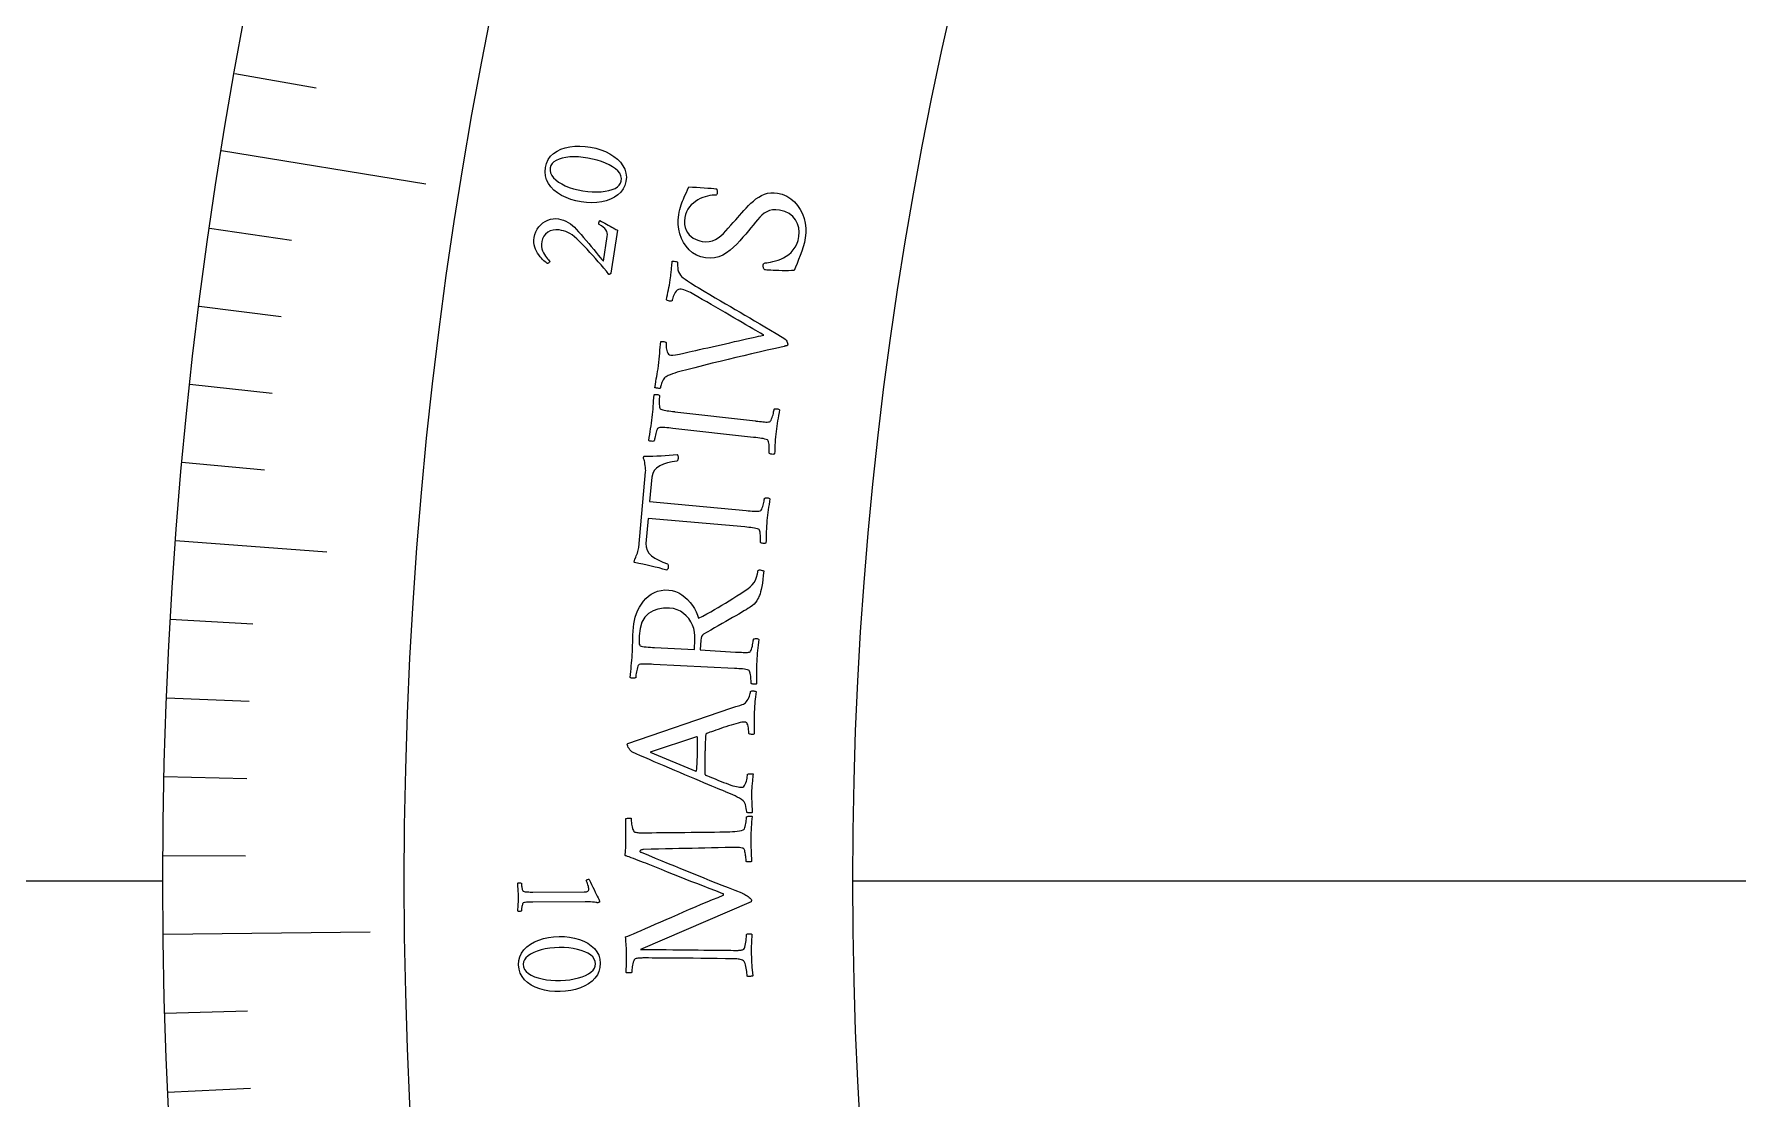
# Model space of a CAD drawing. Header units: millimetres. Extents: x -50 to 50, y -50 to 64.
# Drawn here: x -40.87 to -26.05, y -1.9 to 7.36 of the extents above; entities that cross this region are included whole.
import ezdxf

# ---------------------------------------------------------------- set-up
doc = ezdxf.new("R2010")
doc.units = ezdxf.units.MM
for name, color, linetype in [('ENGRAVE', 7, 'Continuous'), ('ENGRAVE_FINE', 8, 'Continuous'), ('TEXT', 5, 'Continuous')]:
    doc.layers.add(name, color=color, linetype=linetype)

msp = doc.modelspace()

# ---------------------------------------------------------------- linework, layer by layer
at = {"layer": 'ENGRAVE'}
for points in [[(-39.2394, 6.3509), (-37.4625, 6.0633)], [(-39.6397, 2.9597), (-38.3233, 2.8615)], [(-45.25, 0), (-39.75, 0)], [(-33.75, 0), (33.75, 0)], [(-39.7473, -0.4631), (-37.9474, -0.4421)]]:
    msp.add_lwpolyline(points, dxfattribs=at)
for radius in [49, 49, 47.6875, 45.25, 45.25, 43.325, 39.75, 39.75, 37.65, 33.75, 33.75]:
    msp.add_circle((0, 0), radius, dxfattribs=at)
at = {"layer": 'ENGRAVE_FINE'}
for points in [[(-39.1247, 7.0231), (-38.416, 6.8959)], [(-39.3426, 5.6764), (-38.63, 5.5735)], [(-39.4343, 4.9998), (-38.72, 4.9092)], [(-39.5144, 4.3214), (-38.7987, 4.2431)], [(-39.5829, 3.6413), (-38.8659, 3.5753)], [(-39.6847, 2.2769), (-38.9659, 2.2357)], [(-39.7181, 1.593), (-38.9986, 1.5642)], [(-39.7396, 0.9083), (-39.0198, 0.8918)], [(-39.7494, 0.2228), (-39.0294, 0.2188)], [(-39.7334, -1.1492), (-39.0137, -1.1284)], [(-39.7076, -1.8354), (-38.9884, -1.8021)]]:
    msp.add_lwpolyline(points, dxfattribs=at)
at = {"layer": 'TEXT'}
for points in [[(-36.4223, 6.2033), (-36.4129, 6.2402), (-36.398, 6.273), (-36.3777, 6.3017), (-36.3518, 6.3264), (-36.3216, 6.347), (-36.2879, 6.3636), (-36.2508, 6.3763), (-36.2103, 6.385), (-36.1675, 6.3898), (-36.1234, 6.3908), (-36.0781, 6.3881), (-36.0315, 6.3816), (-35.9855, 6.3717), (-35.942, 6.3586), (-35.901, 6.3424), (-35.8624, 6.323), (-35.8273, 6.3009), (-35.7967, 6.2764), (-35.7704, 6.2495), (-35.7486, 6.2202), (-35.7322, 6.1888), (-35.7224, 6.1557), (-35.7191, 6.1208), (-35.7222, 6.0841), (-35.7312, 6.0493), (-35.7458, 6.018), (-35.7661, 5.9903), (-35.7919, 5.966), (-35.8223, 5.9452), (-35.856, 5.9283), (-35.8931, 5.915), (-35.9335, 5.9055), (-35.9763, 5.8998), (-36.0204, 5.8979), (-36.0659, 5.8998), (-36.1126, 5.9056), (-36.1587, 5.915), (-36.2024, 5.9275), (-36.2436, 5.9433), (-36.2823, 5.9623), (-36.3176, 5.9842), (-36.3483, 6.0087), (-36.3746, 6.0358), (-36.3963, 6.0655), (-36.4125, 6.0974), (-36.4222, 6.131), (-36.4255, 6.1663), (-36.4223, 6.2033)], [(-36.3813, 6.2021), (-36.3824, 6.1794), (-36.3781, 6.1574), (-36.3683, 6.1361), (-36.353, 6.1156), (-36.3329, 6.0962), (-36.309, 6.078), (-36.2813, 6.0612), (-36.2496, 6.0457), (-36.2149, 6.0318), (-36.1778, 6.0199), (-36.1384, 6.0099), (-36.0967, 6.0018), (-36.0551, 5.996), (-36.0148, 5.9928), (-35.9759, 5.992), (-35.9384, 5.9938), (-35.9032, 5.9979), (-35.8712, 6.0042), (-35.8426, 6.0126), (-35.8172, 6.0232), (-35.7961, 6.0359), (-35.78, 6.0507), (-35.769, 6.0675), (-35.763, 6.0864), (-35.7618, 6.1102), (-35.7663, 6.1329), (-35.7765, 6.1544), (-35.7926, 6.1748), (-35.8135, 6.1939), (-35.8383, 6.2117), (-35.8671, 6.2281), (-35.8999, 6.2431), (-35.9356, 6.2566), (-35.9732, 6.2683), (-36.0126, 6.2783), (-36.0539, 6.2866), (-36.0959, 6.2928), (-36.136, 6.2964), (-36.1744, 6.2975), (-36.211, 6.2961), (-36.2451, 6.2922), (-36.2761, 6.286), (-36.3038, 6.2775), (-36.3284, 6.2666), (-36.3489, 6.2536), (-36.3646, 6.2385), (-36.3754, 6.2213), (-36.3813, 6.2021)], [(-35.2633, 5.7918), (-35.2588, 5.8171), (-35.2539, 5.84), (-35.2486, 5.8606), (-35.2429, 5.8788), (-35.2368, 5.8959), (-35.2301, 5.9131), (-35.2228, 5.9304), (-35.215, 5.9479), (-35.2065, 5.9664), (-35.1972, 5.9872), (-35.1871, 6.0101), (-35.1761, 6.0351), (-35.1433, 6.0345), (-35.1101, 6.0332), (-35.0764, 6.0313), (-35.0423, 6.0288), (-35.0102, 6.026), (-34.9824, 6.0235), (-34.959, 6.0211), (-34.94, 6.019), (-34.9361, 6.0182), (-34.9331, 6.0156), (-34.9309, 6.0112), (-34.9296, 6.005), (-34.9288, 5.9982), (-34.9285, 5.9922), (-34.9286, 5.9869), (-34.9292, 5.9823), (-34.9305, 5.9768), (-34.9326, 5.972), (-34.9355, 5.968), (-34.939, 5.9648), (-34.9551, 5.9649), (-34.9727, 5.9636), (-34.9919, 5.9608), (-35.0126, 5.9564), (-35.034, 5.9505), (-35.0553, 5.9429), (-35.0764, 5.9337), (-35.0973, 5.9227), (-35.1175, 5.9101), (-35.1364, 5.8956), (-35.154, 5.8794), (-35.1703, 5.8614), (-35.1845, 5.8416), (-35.1958, 5.8199), (-35.2044, 5.7963), (-35.2101, 5.7708), (-35.2137, 5.7382), (-35.213, 5.7087), (-35.2082, 5.6822), (-35.1992, 5.6587), (-35.187, 5.6381), (-35.1728, 5.62), (-35.1564, 5.6044), (-35.1379, 5.5913), (-35.1183, 5.5805), (-35.0986, 5.5719), (-35.0787, 5.5655), (-35.0587, 5.5612), (-35.0271, 5.5584), (-34.9975, 5.5604), (-34.97, 5.5672), (-34.9444, 5.5787), (-34.9204, 5.5938), (-34.8972, 5.6115), (-34.8748, 5.6316), (-34.8534, 5.6543), (-34.8322, 5.6782), (-34.8108, 5.7021), (-34.7892, 5.7261), (-34.7673, 5.7501), (-34.751, 5.7688), (-34.7339, 5.7883), (-34.716, 5.8088), (-34.6973, 5.8302), (-34.6778, 5.8517), (-34.6575, 5.8727), (-34.6364, 5.8931), (-34.6146, 5.9129), (-34.5918, 5.9312), (-34.5681, 5.9472), (-34.5434, 5.9608), (-34.5176, 5.9721), (-34.4909, 5.9803), (-34.4632, 5.9846), (-34.4346, 5.9851), (-34.4051, 5.9818), (-34.3627, 5.9713), (-34.324, 5.9551), (-34.2889, 5.9332), (-34.2575, 5.9057), (-34.2301, 5.874), (-34.2071, 5.8394), (-34.1883, 5.802), (-34.1738, 5.7618), (-34.164, 5.72), (-34.1589, 5.6778), (-34.1587, 5.6353), (-34.1634, 5.5924), (-34.1711, 5.5524), (-34.1809, 5.5135), (-34.1929, 5.4757), (-34.207, 5.4389), (-34.2216, 5.4035), (-34.235, 5.37), (-34.2473, 5.3383), (-34.2583, 5.3084), (-34.2838, 5.3074), (-34.31, 5.3068), (-34.337, 5.3067), (-34.3648, 5.307), (-34.3921, 5.3076), (-34.4177, 5.3083), (-34.4416, 5.3092), (-34.4637, 5.3103), (-34.4829, 5.3114), (-34.4981, 5.3124), (-34.5092, 5.3133), (-34.5162, 5.3141), (-34.5196, 5.3191), (-34.5226, 5.3243), (-34.5252, 5.3298), (-34.5275, 5.3356), (-34.5292, 5.3414), (-34.5302, 5.3473), (-34.5304, 5.3532), (-34.5298, 5.359), (-34.5278, 5.3657), (-34.5242, 5.3706), (-34.5189, 5.3737), (-34.5119, 5.3751), (-34.4986, 5.3763), (-34.4829, 5.3785), (-34.4648, 5.3817), (-34.4442, 5.3859), (-34.4222, 5.3916), (-34.3995, 5.399), (-34.3763, 5.4083), (-34.3524, 5.4193), (-34.3289, 5.4326), (-34.3069, 5.4484), (-34.2862, 5.4667), (-34.267, 5.4876), (-34.25, 5.5115), (-34.2362, 5.539), (-34.2255, 5.5701), (-34.218, 5.6048), (-34.2151, 5.6431), (-34.2191, 5.6799), (-34.2301, 5.7154), (-34.248, 5.7495), (-34.2727, 5.7798), (-34.3039, 5.8038), (-34.3417, 5.8214), (-34.386, 5.8327), (-34.4187, 5.8362), (-34.4483, 5.8353), (-34.4747, 5.8298), (-34.4981, 5.8199), (-34.5195, 5.8064), (-34.54, 5.7904), (-34.5596, 5.7718), (-34.5784, 5.7507), (-34.597, 5.7279), (-34.6161, 5.7042), (-34.6358, 5.6796), (-34.6561, 5.6541), (-34.68, 5.6259), (-34.705, 5.5972), (-34.7309, 5.5681), (-34.7579, 5.5386), (-34.7861, 5.5103), (-34.8159, 5.4849), (-34.8473, 5.4624), (-34.8801, 5.4428), (-34.9147, 5.4278), (-34.9512, 5.4188), (-34.9894, 5.4159), (-35.0295, 5.4192), (-35.0712, 5.4286), (-35.1091, 5.4435), (-35.1432, 5.4638), (-35.1737, 5.4895), (-35.2001, 5.5195), (-35.2223, 5.5524), (-35.2403, 5.5883), (-35.254, 5.6272), (-35.2632, 5.6678), (-35.2679, 5.7088), (-35.2679, 5.7501), (-35.2633, 5.7918)], [(-35.9488, 5.744), (-35.9359, 5.7362), (-35.9221, 5.7281), (-35.9074, 5.7197), (-35.8918, 5.711), (-35.8761, 5.7024), (-35.8609, 5.6941), (-35.8463, 5.6862), (-35.8323, 5.6788), (-35.8197, 5.6721), (-35.8094, 5.6666), (-35.8013, 5.6623), (-35.7954, 5.6593), (-35.8527, 5.2842), (-35.8542, 5.2827), (-35.8561, 5.2812), (-35.8584, 5.2796), (-35.861, 5.2781), (-35.8637, 5.2767), (-35.866, 5.2758), (-35.8681, 5.2754), (-35.87, 5.2754), (-35.8925, 5.3022), (-35.9156, 5.3293), (-35.9392, 5.3568), (-35.9633, 5.3848), (-35.9876, 5.4126), (-36.0118, 5.4399), (-36.0359, 5.4667), (-36.06, 5.4929), (-36.0836, 5.518), (-36.1063, 5.5415), (-36.1281, 5.5632), (-36.149, 5.5833), (-36.1704, 5.6022), (-36.1907, 5.618), (-36.21, 5.6305), (-36.2282, 5.6397), (-36.2461, 5.6468), (-36.2647, 5.6528), (-36.2839, 5.6576), (-36.3037, 5.6613), (-36.3308, 5.6633), (-36.3563, 5.6607), (-36.3803, 5.6534), (-36.4027, 5.6415), (-36.4221, 5.6257), (-36.4372, 5.6068), (-36.4478, 5.5849), (-36.4541, 5.5599), (-36.4562, 5.5384), (-36.4556, 5.5179), (-36.4525, 5.4986), (-36.4467, 5.4802), (-36.4394, 5.4632), (-36.4314, 5.4476), (-36.4227, 5.4336), (-36.4134, 5.421), (-36.4043, 5.4102), (-36.3963, 5.4012), (-36.3895, 5.3941), (-36.3839, 5.389), (-36.3848, 5.3856), (-36.3867, 5.3823), (-36.3895, 5.3791), (-36.3932, 5.376), (-36.3971, 5.3733), (-36.4003, 5.3714), (-36.4029, 5.3704), (-36.4049, 5.3702), (-36.4105, 5.3735), (-36.4175, 5.3785), (-36.4261, 5.3853), (-36.4362, 5.3939), (-36.4471, 5.404), (-36.4581, 5.4157), (-36.4691, 5.4289), (-36.4802, 5.4437), (-36.4907, 5.4597), (-36.5001, 5.4766), (-36.5083, 5.4944), (-36.5154, 5.5131), (-36.5207, 5.5327), (-36.5235, 5.553), (-36.5239, 5.574), (-36.5217, 5.5957), (-36.5161, 5.6214), (-36.5074, 5.6454), (-36.4955, 5.6677), (-36.4806, 5.6883), (-36.4633, 5.7067), (-36.4445, 5.7226), (-36.4241, 5.7358), (-36.4023, 5.7465), (-36.3795, 5.7543), (-36.3566, 5.7588), (-36.3335, 5.76), (-36.3102, 5.7579), (-36.2873, 5.7532), (-36.2654, 5.7465), (-36.2446, 5.7378), (-36.2247, 5.7271), (-36.2059, 5.7148), (-36.188, 5.701), (-36.171, 5.6857), (-36.155, 5.6691), (-36.1343, 5.6458), (-36.1129, 5.6214), (-36.0909, 5.5958), (-36.0683, 5.5691), (-36.0458, 5.5422), (-36.0239, 5.5161), (-36.0028, 5.4908), (-35.9824, 5.4663), (-35.9634, 5.4434), (-35.9463, 5.4229), (-35.9312, 5.4049), (-35.9181, 5.3894), (-35.8851, 5.6051), (-35.8839, 5.6207), (-35.8856, 5.6352), (-35.8901, 5.6487), (-35.8974, 5.6612), (-35.9075, 5.6731), (-35.9203, 5.6852), (-35.9359, 5.6973), (-35.9543, 5.7095), (-35.957, 5.7116), (-35.9587, 5.7145), (-35.9594, 5.7182), (-35.9591, 5.7228), (-35.9586, 5.7248), (-35.9578, 5.7272), (-35.9566, 5.7301), (-35.9551, 5.7336), (-35.9534, 5.7371), (-35.9518, 5.7399), (-35.9503, 5.7423), (-35.9488, 5.744)], [(-35.4399, 4.4827), (-35.4366, 4.51), (-35.4336, 4.5369), (-35.431, 4.5634), (-35.4288, 4.5895), (-35.4266, 4.6153), (-35.4244, 4.6408), (-35.4221, 4.6662), (-35.4197, 4.6913), (-35.4154, 4.6922), (-35.4095, 4.6923), (-35.4022, 4.6918), (-35.3933, 4.6904), (-35.3849, 4.6886), (-35.3787, 4.6865), (-35.3748, 4.6842), (-35.3732, 4.6816), (-35.3735, 4.677), (-35.3736, 4.6701), (-35.3735, 4.6609), (-35.3731, 4.6494), (-35.3722, 4.6368), (-35.3704, 4.6244), (-35.3678, 4.6122), (-35.3642, 4.6003), (-35.3592, 4.5897), (-35.3523, 4.5817), (-35.3434, 4.5763), (-35.3326, 4.5735), (-35.3154, 4.5733), (-35.2905, 4.5759), (-35.258, 4.5815), (-35.2178, 4.5899), (-35.1968, 4.5947), (-35.1727, 4.6003), (-35.1453, 4.6066), (-35.1148, 4.6137), (-35.0818, 4.6213), (-35.0472, 4.6292), (-35.0109, 4.6374), (-34.973, 4.6459), (-34.9343, 4.6546), (-34.8955, 4.6634), (-34.8567, 4.6722), (-34.8179, 4.6811), (-34.7799, 4.6899), (-34.7434, 4.6981), (-34.7085, 4.7059), (-34.6752, 4.7133), (-34.6441, 4.72), (-34.6159, 4.7261), (-34.5908, 4.7316), (-34.5686, 4.7363), (-34.5503, 4.7403), (-34.5367, 4.7432), (-34.5278, 4.7453), (-34.5236, 4.7464), (-34.529, 4.7498), (-34.5388, 4.7557), (-34.5531, 4.7642), (-34.5718, 4.7752), (-34.5942, 4.7882), (-34.6195, 4.8029), (-34.6476, 4.8192), (-34.6786, 4.837), (-34.7119, 4.8562), (-34.7469, 4.8764), (-34.7835, 4.8976), (-34.8218, 4.9198), (-34.8611, 4.9426), (-34.9006, 4.9656), (-34.9404, 4.9889), (-34.9806, 5.0123), (-35.0202, 5.0354), (-35.0587, 5.0579), (-35.096, 5.0797), (-35.132, 5.1009), (-35.1457, 5.1087), (-35.1598, 5.1162), (-35.1743, 5.1233), (-35.1894, 5.1301), (-35.2041, 5.1361), (-35.2178, 5.1408), (-35.2303, 5.1442), (-35.2418, 5.1464), (-35.2546, 5.1468), (-35.2661, 5.1441), (-35.2763, 5.1382), (-35.2854, 5.1292), (-35.2932, 5.1184), (-35.3001, 5.1069), (-35.306, 5.0949), (-35.311, 5.0823), (-35.3149, 5.0704), (-35.318, 5.0604), (-35.3201, 5.0523), (-35.3213, 5.0462), (-35.3244, 5.0436), (-35.3293, 5.0421), (-35.3362, 5.0418), (-35.3449, 5.0426), (-35.3537, 5.0443), (-35.3608, 5.0466), (-35.3662, 5.0496), (-35.3699, 5.0532), (-35.3657, 5.0759), (-35.3615, 5.0979), (-35.3573, 5.1193), (-35.3531, 5.14), (-35.349, 5.1607), (-35.345, 5.1821), (-35.3413, 5.2042), (-35.3378, 5.2269), (-35.3351, 5.2456), (-35.3327, 5.2623), (-35.3308, 5.2769), (-35.3293, 5.2896), (-35.3281, 5.3011), (-35.3269, 5.3126), (-35.3259, 5.324), (-35.325, 5.3353), (-35.3241, 5.3472), (-35.3229, 5.3604), (-35.3216, 5.3748), (-35.32, 5.3906), (-35.3156, 5.3913), (-35.3097, 5.3912), (-35.3021, 5.3901), (-35.293, 5.3882), (-35.2844, 5.3859), (-35.2783, 5.3838), (-35.2747, 5.3818), (-35.2737, 5.38), (-35.2742, 5.3731), (-35.2742, 5.3628), (-35.2736, 5.349), (-35.2725, 5.3317), (-35.2699, 5.3135), (-35.2649, 5.2967), (-35.2575, 5.2815), (-35.2478, 5.2678), (-35.2385, 5.2579), (-35.2251, 5.2463), (-35.2076, 5.2328), (-35.1859, 5.2176), (-35.1624, 5.2018), (-35.1393, 5.1869), (-35.1166, 5.1729), (-35.0943, 5.1597), (-35.0427, 5.1291), (-34.9931, 5.1), (-34.9457, 5.0721), (-34.9005, 5.0457), (-34.8567, 5.02), (-34.8137, 4.9948), (-34.7715, 4.9699), (-34.7301, 4.9455), (-34.6886, 4.921), (-34.6464, 4.8961), (-34.6034, 4.8708), (-34.5595, 4.8452), (-34.5141, 4.8185), (-34.4663, 4.7904), (-34.4161, 4.7607), (-34.3636, 4.7294), (-34.3498, 4.7206), (-34.3386, 4.7118), (-34.33, 4.703), (-34.3239, 4.6943), (-34.3199, 4.6857), (-34.3173, 4.6771), (-34.3162, 4.6687), (-34.3166, 4.6603), (-34.3176, 4.658), (-34.32, 4.6561), (-34.3236, 4.6546), (-34.3287, 4.6535), (-34.334, 4.6525), (-34.3385, 4.6514), (-34.3424, 4.6502), (-34.3455, 4.649), (-34.4209, 4.6316), (-34.4938, 4.6148), (-34.5642, 4.5985), (-34.632, 4.5827), (-34.6988, 4.5671), (-34.7662, 4.5512), (-34.8341, 4.5351), (-34.9026, 4.5187), (-34.9731, 4.5016), (-35.0472, 4.4833), (-35.1248, 4.4636), (-35.206, 4.4427), (-35.2309, 4.4364), (-35.2545, 4.43), (-35.2769, 4.4235), (-35.2979, 4.417), (-35.318, 4.4101), (-35.3373, 4.4025), (-35.3558, 4.3943), (-35.3735, 4.3855), (-35.3806, 4.3812), (-35.3872, 4.375), (-35.3934, 4.3671), (-35.3992, 4.3573), (-35.4045, 4.3467), (-35.4091, 4.3361), (-35.413, 4.3256), (-35.4163, 4.315), (-35.419, 4.3052), (-35.4211, 4.2967), (-35.4226, 4.2895), (-35.4235, 4.2837), (-35.4251, 4.2831), (-35.4294, 4.2831), (-35.4365, 4.2836), (-35.4464, 4.2847), (-35.4565, 4.286), (-35.4638, 4.2873), (-35.4686, 4.2884), (-35.4706, 4.2894), (-35.4663, 4.3173), (-35.4622, 4.3426), (-35.4583, 4.3655), (-35.4545, 4.386), (-35.4509, 4.4064), (-35.4472, 4.4293), (-35.4436, 4.4547), (-35.4399, 4.4827)], [(-35.4941, 4.0307), (-35.4915, 4.0555), (-35.4891, 4.08), (-35.4871, 4.1042), (-35.4855, 4.1281), (-35.4839, 4.1522), (-35.4821, 4.1768), (-35.4802, 4.2019), (-35.478, 4.2275), (-35.4737, 4.23), (-35.4682, 4.2313), (-35.4616, 4.2316), (-35.4538, 4.2307), (-35.4461, 4.2291), (-35.4397, 4.2271), (-35.4347, 4.2247), (-35.431, 4.2219), (-35.4315, 4.2156), (-35.4321, 4.2072), (-35.4325, 4.1966), (-35.4329, 4.1838), (-35.4331, 4.1701), (-35.4329, 4.1568), (-35.4323, 4.1439), (-35.4314, 4.1314), (-35.4298, 4.1204), (-35.4273, 4.1118), (-35.4238, 4.1057), (-35.4194, 4.1022), (-35.4107, 4.0988), (-35.4006, 4.0959), (-35.3891, 4.0933), (-35.3764, 4.0911), (-35.3627, 4.0892), (-35.3483, 4.0872), (-35.3333, 4.0853), (-35.3176, 4.0835), (-35.3151, 4.0832), (-35.3126, 4.0829), (-35.31, 4.0826), (-35.3075, 4.0823), (-35.305, 4.082), (-35.3025, 4.0817), (-35.3, 4.0814), (-35.2974, 4.0811), (-34.5959, 4), (-34.5934, 3.9997), (-34.5908, 3.9994), (-34.5883, 3.9991), (-34.5858, 3.9989), (-34.5833, 3.9986), (-34.5808, 3.9983), (-34.5782, 3.998), (-34.5757, 3.9977), (-34.5601, 3.9959), (-34.5452, 3.9944), (-34.531, 3.993), (-34.5176, 3.9918), (-34.505, 3.9911), (-34.4936, 3.9909), (-34.4832, 3.9915), (-34.474, 3.9927), (-34.4696, 3.9951), (-34.465, 4.0001), (-34.4604, 4.0076), (-34.4557, 4.0177), (-34.4513, 4.0292), (-34.4472, 4.0412), (-34.4437, 4.0537), (-34.4406, 4.0666), (-34.4381, 4.0788), (-34.4361, 4.089), (-34.4346, 4.097), (-34.4337, 4.1031), (-34.4295, 4.1048), (-34.424, 4.1059), (-34.4174, 4.1063), (-34.4095, 4.1061), (-34.4017, 4.1051), (-34.3953, 4.1033), (-34.3903, 4.1008), (-34.3867, 4.0975), (-34.3912, 4.0729), (-34.3956, 4.0489), (-34.3998, 4.0253), (-34.4038, 4.0023), (-34.4076, 3.9794), (-34.4111, 3.9561), (-34.4143, 3.9324), (-34.4172, 3.9084), (-34.4197, 3.8849), (-34.4219, 3.8612), (-34.4237, 3.8372), (-34.4253, 3.813), (-34.4267, 3.7886), (-34.428, 3.7639), (-34.4291, 3.7391), (-34.4302, 3.714), (-34.4345, 3.7115), (-34.44, 3.7102), (-34.4466, 3.7099), (-34.4544, 3.7107), (-34.4621, 3.7122), (-34.4685, 3.7141), (-34.4736, 3.7164), (-34.4773, 3.7191), (-34.4768, 3.7251), (-34.4764, 3.7333), (-34.4761, 3.7436), (-34.4759, 3.7561), (-34.476, 3.7695), (-34.4766, 3.7826), (-34.4778, 3.7954), (-34.4795, 3.8081), (-34.4818, 3.8191), (-34.4846, 3.8274), (-34.488, 3.8329), (-34.4918, 3.8356), (-34.5023, 3.8398), (-34.5144, 3.8434), (-34.528, 3.8465), (-34.5432, 3.849), (-34.5594, 3.8511), (-34.5763, 3.8533), (-34.5939, 3.8554), (-34.6121, 3.8575), (-35.3139, 3.9357), (-35.3322, 3.9377), (-35.3499, 3.9395), (-35.3672, 3.9412), (-35.3839, 3.9426), (-35.3996, 3.9436), (-35.4138, 3.9436), (-35.4265, 3.9427), (-35.4378, 3.9408), (-35.4428, 3.939), (-35.4474, 3.9343), (-35.4518, 3.9266), (-35.4559, 3.9159), (-35.4596, 3.9035), (-35.4631, 3.8908), (-35.4663, 3.8777), (-35.4692, 3.8643), (-35.4717, 3.8517), (-35.4736, 3.8413), (-35.475, 3.833), (-35.4758, 3.8268), (-35.4801, 3.8249), (-35.4855, 3.8237), (-35.4922, 3.8231), (-35.5, 3.8233), (-35.5078, 3.8242), (-35.5142, 3.8259), (-35.5193, 3.8285), (-35.523, 3.8318), (-35.5193, 3.8575), (-35.5155, 3.8828), (-35.5116, 3.908), (-35.5077, 3.9329), (-35.5038, 3.9576), (-35.5002, 3.9822), (-35.497, 4.0065), (-35.4941, 4.0307)], [(-35.5514, 3.558), (-35.5508, 3.5692), (-35.5512, 3.5819), (-35.5524, 3.5963), (-35.5545, 3.6123), (-35.557, 3.628), (-35.5596, 3.6415), (-35.5621, 3.6529), (-35.5647, 3.6621), (-35.567, 3.6688), (-35.5686, 3.6743), (-35.5694, 3.6786), (-35.5695, 3.6818), (-35.569, 3.6844), (-35.5681, 3.6873), (-35.5667, 3.6903), (-35.5649, 3.6935), (-35.5268, 3.694), (-35.4894, 3.695), (-35.4525, 3.6963), (-35.4163, 3.698), (-35.3806, 3.7001), (-35.3455, 3.7025), (-35.3111, 3.7053), (-35.2772, 3.7085), (-35.2756, 3.7063), (-35.2739, 3.7034), (-35.2721, 3.6999), (-35.2701, 3.6957), (-35.2684, 3.691), (-35.2677, 3.6859), (-35.2678, 3.6805), (-35.2688, 3.6748), (-35.2702, 3.6663), (-35.2725, 3.6597), (-35.2757, 3.6548), (-35.2797, 3.6518), (-35.3219, 3.6461), (-35.3608, 3.6372), (-35.3964, 3.6252), (-35.4287, 3.6099), (-35.456, 3.5912), (-35.4763, 3.5688), (-35.4898, 3.5425), (-35.4964, 3.5126), (-35.5169, 3.2992), (-34.6771, 3.2212), (-34.6588, 3.2196), (-34.6412, 3.2181), (-34.6242, 3.2168), (-34.6079, 3.2156), (-34.5925, 3.215), (-34.5786, 3.2152), (-34.566, 3.2164), (-34.5549, 3.2183), (-34.5505, 3.2209), (-34.5461, 3.2259), (-34.5417, 3.2336), (-34.5372, 3.2437), (-34.533, 3.2553), (-34.5292, 3.2672), (-34.526, 3.2795), (-34.5233, 3.2922), (-34.521, 3.304), (-34.5193, 3.3139), (-34.518, 3.3219), (-34.5173, 3.3279), (-34.5131, 3.3298), (-34.5076, 3.331), (-34.501, 3.3315), (-34.4931, 3.3315), (-34.4853, 3.3307), (-34.4789, 3.329), (-34.4738, 3.3266), (-34.4701, 3.3233), (-34.4741, 3.2987), (-34.4779, 3.2746), (-34.4816, 3.251), (-34.4851, 3.2278), (-34.4884, 3.2048), (-34.4913, 3.1814), (-34.494, 3.1577), (-34.4963, 3.1336), (-34.4983, 3.1101), (-34.5, 3.0864), (-34.5013, 3.0624), (-34.5023, 3.0381), (-34.5032, 3.0137), (-34.5039, 2.989), (-34.5045, 2.9641), (-34.505, 2.939), (-34.5092, 2.9364), (-34.5147, 2.935), (-34.5213, 2.9345), (-34.5291, 2.9351), (-34.5369, 2.9365), (-34.5433, 2.9382), (-34.5484, 2.9404), (-34.5522, 2.943), (-34.5519, 2.9491), (-34.5516, 2.9573), (-34.5516, 2.9676), (-34.5516, 2.98), (-34.552, 2.9934), (-34.5529, 3.0065), (-34.5544, 3.0194), (-34.5564, 3.0319), (-34.559, 3.043), (-34.562, 3.0512), (-34.5654, 3.0566), (-34.5693, 3.0592), (-34.5799, 3.0632), (-34.5921, 3.0665), (-34.6057, 3.0693), (-34.621, 3.0714), (-34.6373, 3.0732), (-34.6542, 3.075), (-34.6718, 3.0767), (-34.6901, 3.0784), (-35.5301, 3.1529), (-35.5487, 2.9359), (-35.5476, 2.9053), (-35.5391, 2.8771), (-35.5231, 2.8513), (-35.4997, 2.828), (-35.4707, 2.8071), (-35.4379, 2.7885), (-35.4012, 2.7723), (-35.3608, 2.7583), (-35.3574, 2.7546), (-35.3551, 2.7493), (-35.3541, 2.7423), (-35.3542, 2.7337), (-35.3542, 2.7279), (-35.3551, 2.7228), (-35.3567, 2.7182), (-35.3591, 2.7142), (-35.3618, 2.7108), (-35.3643, 2.7079), (-35.3665, 2.7056), (-35.3684, 2.7037), (-35.4012, 2.7129), (-35.4346, 2.7217), (-35.4686, 2.7302), (-35.5033, 2.7383), (-35.5387, 2.7461), (-35.5748, 2.7538), (-35.6114, 2.7613), (-35.6488, 2.7686), (-35.6497, 2.7732), (-35.6499, 2.7783), (-35.6494, 2.7836), (-35.648, 2.7894), (-35.6462, 2.795), (-35.6444, 2.8), (-35.6425, 2.8043), (-35.6406, 2.8079), (-35.6365, 2.8163), (-35.6322, 2.8262), (-35.6276, 2.8377), (-35.6228, 2.8508), (-35.6183, 2.8643), (-35.6149, 2.8769), (-35.6126, 2.8886), (-35.6112, 2.8994)], [(-35.6573, 2.2085), (-35.6544, 2.2371), (-35.649, 2.266), (-35.6413, 2.2952), (-35.6313, 2.3247), (-35.619, 2.3537), (-35.6046, 2.3813), (-35.5882, 2.4075), (-35.5698, 2.4324), (-35.5492, 2.4553), (-35.5267, 2.4755), (-35.502, 2.4931), (-35.4754, 2.508), (-35.4467, 2.5195), (-35.4161, 2.5271), (-35.3835, 2.5306), (-35.349, 2.53), (-35.3198, 2.5258), (-35.2913, 2.5175), (-35.2636, 2.5051), (-35.2365, 2.4885), (-35.2107, 2.4688), (-35.1868, 2.4469), (-35.1647, 2.4228), (-35.1444, 2.3965), (-35.1266, 2.3689), (-35.1117, 2.341), (-35.0998, 2.3128), (-35.0908, 2.2843), (-35.0538, 2.3039), (-35.0183, 2.3231), (-34.9842, 2.3419), (-34.9517, 2.3603), (-34.9199, 2.3788), (-34.8882, 2.3977), (-34.8566, 2.4169), (-34.8251, 2.4366), (-34.7927, 2.457), (-34.7587, 2.4785), (-34.7229, 2.5011), (-34.6855, 2.5248), (-34.662, 2.5412), (-34.6414, 2.5585), (-34.6237, 2.5767), (-34.6089, 2.5959), (-34.5966, 2.6173), (-34.5863, 2.6421), (-34.5781, 2.6702), (-34.5719, 2.7018), (-34.5676, 2.7042), (-34.5619, 2.7053), (-34.5548, 2.7049), (-34.5463, 2.7032), (-34.5381, 2.701), (-34.5318, 2.6991), (-34.5273, 2.6976), (-34.5248, 2.6965), (-34.5282, 2.6572), (-34.532, 2.6215), (-34.5363, 2.5893), (-34.5411, 2.5605), (-34.5461, 2.5354), (-34.5511, 2.5139), (-34.5561, 2.4962), (-34.5612, 2.4821), (-34.5657, 2.4731), (-34.5713, 2.4626), (-34.578, 2.4504), (-34.5857, 2.4367), (-34.5953, 2.4223), (-34.6078, 2.4083), (-34.6231, 2.3947), (-34.6413, 2.3815), (-34.6501, 2.376), (-34.6621, 2.3686), (-34.6775, 2.3593), (-34.6962, 2.3482), (-34.7176, 2.3354), (-34.7413, 2.3216), (-34.7671, 2.3066), (-34.7951, 2.2905), (-34.8247, 2.2735), (-34.8553, 2.2559), (-34.8868, 2.2376), (-34.9194, 2.2188), (-34.9522, 2.1999), (-34.9847, 2.1813), (-35.0169, 2.163), (-35.0487, 2.1452), (-35.0581, 2.1375), (-35.0651, 2.1266), (-35.0698, 2.1126), (-35.0721, 2.0955), (-35.0771, 2.0088), (-34.7694, 1.9911), (-34.7669, 1.991), (-34.7643, 1.9909), (-34.7618, 1.9907), (-34.7593, 1.9906), (-34.7567, 1.9904), (-34.7542, 1.9903), (-34.7517, 1.9901), (-34.7491, 1.99), (-34.7334, 1.9891), (-34.7185, 1.9884), (-34.7042, 1.9879), (-34.6907, 1.9875), (-34.6782, 1.9875), (-34.6667, 1.988), (-34.6564, 1.9892), (-34.6473, 1.9909), (-34.643, 1.9936), (-34.6388, 1.9988), (-34.6346, 2.0066), (-34.6305, 2.0169), (-34.6267, 2.0286), (-34.6234, 2.0409), (-34.6206, 2.0535), (-34.6182, 2.0667), (-34.6164, 2.079), (-34.615, 2.0892), (-34.614, 2.0973), (-34.6135, 2.1034), (-34.6093, 2.1054), (-34.6039, 2.1068), (-34.5973, 2.1076), (-34.5895, 2.1078), (-34.5816, 2.1073), (-34.5752, 2.1059), (-34.57, 2.1036), (-34.5662, 2.1005), (-34.5693, 2.0758), (-34.5723, 2.0515), (-34.5751, 2.0278), (-34.5778, 2.0046), (-34.5802, 1.9814), (-34.5824, 1.958), (-34.5842, 1.9342), (-34.5857, 1.91), (-34.5868, 1.8864), (-34.5876, 1.8626), (-34.5881, 1.8386), (-34.5883, 1.8144), (-34.5882, 1.7899), (-34.5881, 1.7652), (-34.5878, 1.7403), (-34.5874, 1.7152), (-34.5916, 1.7125), (-34.597, 1.7108), (-34.6036, 1.7101), (-34.6114, 1.7105), (-34.6192, 1.7115), (-34.6257, 1.7131), (-34.6309, 1.7151), (-34.6348, 1.7175), (-34.6346, 1.7236), (-34.6347, 1.7318), (-34.635, 1.7421), (-34.6355, 1.7546), (-34.6363, 1.7679), (-34.6377, 1.781), (-34.6397, 1.7937), (-34.6421, 1.8062), (-34.6451, 1.8172), (-34.6483, 1.8253), (-34.652, 1.8306), (-34.656, 1.8331), (-34.6667, 1.8366), (-34.679, 1.8395), (-34.6927, 1.8418), (-34.708, 1.8434), (-34.7244, 1.8446), (-34.7414, 1.8458), (-34.759, 1.8469), (-34.7773, 1.8479), (-35.4826, 1.8837), (-35.501, 1.8846), (-35.5188, 1.8854), (-35.5361, 1.886), (-35.5528, 1.8865), (-35.5686, 1.8866), (-35.5828, 1.8858), (-35.5954, 1.8841), (-35.6065, 1.8816), (-35.6114, 1.8795), (-35.6158, 1.8745), (-35.6197, 1.8666), (-35.6232, 1.8557), (-35.6262, 1.8432), (-35.6289, 1.8304), (-35.6313, 1.8175), (-35.6334, 1.8043), (-35.6352, 1.792), (-35.6365, 1.7817), (-35.6374, 1.7735), (-35.6378, 1.7673), (-35.642, 1.7651), (-35.6473, 1.7636), (-35.6539, 1.7627), (-35.6618, 1.7624), (-35.6696, 1.7628), (-35.6761, 1.7642), (-35.6813, 1.7664), (-35.6852, 1.7696), (-35.683, 1.7953), (-35.6807, 1.8207), (-35.6783, 1.8458), (-35.6758, 1.8705), (-35.6734, 1.8951), (-35.6713, 1.9195), (-35.6695, 1.9438), (-35.668, 1.9681), (-35.6667, 1.9936), (-35.6655, 2.0201), (-35.6645, 2.0477), (-35.6636, 2.0762), (-35.6626, 2.1062), (-35.6612, 2.1382), (-35.6594, 2.1723), (-35.6573, 2.2085)], [(-35.3446, 2.3731), (-35.3965, 2.3729), (-35.444, 2.3649), (-35.4872, 2.3492), (-35.526, 2.3256), (-35.5585, 2.2929), (-35.5831, 2.2495), (-35.5995, 2.1955), (-35.6077, 2.1309), (-35.6082, 2.1221), (-35.6085, 2.1113), (-35.6087, 2.0983), (-35.6089, 2.0834), (-35.6082, 2.069), (-35.6061, 2.0579), (-35.6025, 2.0501), (-35.5975, 2.0455), (-35.5887, 2.0419), (-35.5773, 2.0389), (-35.5632, 2.0366), (-35.5464, 2.0348), (-35.5282, 2.0334), (-35.5098, 2.032), (-35.4914, 2.0308), (-35.4729, 2.0297), (-35.1278, 2.0117), (-35.1227, 2.1002), (-35.1226, 2.1323), (-35.1262, 2.1638), (-35.1336, 2.1949), (-35.1447, 2.2254), (-35.1591, 2.2545), (-35.1767, 2.2812), (-35.1974, 2.3054), (-35.2212, 2.3271), (-35.248, 2.3454), (-35.2774, 2.3592), (-35.3097, 2.3684), (-35.3446, 2.3731)], [(-34.8567, 0.7763), (-34.8592, 0.7774), (-34.867, 0.7806), (-34.8798, 0.7859), (-34.8978, 0.7933), (-34.9202, 0.8025), (-34.9463, 0.8132), (-34.976, 0.8254), (-35.0094, 0.8391), (-35.0456, 0.8541), (-35.0838, 0.87), (-35.124, 0.887), (-35.1661, 0.9051), (-35.2096, 0.9238), (-35.2537, 0.9426), (-35.2984, 0.9616), (-35.3437, 0.9808), (-35.3888, 0.9999), (-35.4331, 1.0187), (-35.4763, 1.0372), (-35.5186, 1.0554), (-35.5592, 1.073), (-35.5972, 1.0895), (-35.6327, 1.105), (-35.6657, 1.1195), (-35.6726, 1.1242), (-35.6798, 1.1309), (-35.6873, 1.1398), (-35.6952, 1.1507), (-35.7023, 1.1619), (-35.7073, 1.1717), (-35.7102, 1.1799), (-35.711, 1.1867), (-35.7109, 1.1883), (-35.7107, 1.1895), (-35.7104, 1.1904), (-35.71, 1.191), (-35.7095, 1.1916), (-35.7089, 1.1925), (-35.7082, 1.1937), (-35.7073, 1.1953), (-34.8109, 1.5014), (-34.7667, 1.5161), (-34.7335, 1.5272), (-34.7116, 1.5347), (-34.7008, 1.5388), (-34.6916, 1.5436), (-34.6829, 1.5504), (-34.6748, 1.5593), (-34.6672, 1.5701), (-34.6604, 1.582), (-34.6545, 1.5939), (-34.6495, 1.6059), (-34.6455, 1.6179), (-34.6424, 1.6289), (-34.6401, 1.6377), (-34.6387, 1.6443), (-34.6381, 1.6487), (-34.6332, 1.6513), (-34.6271, 1.6528), (-34.6199, 1.6532), (-34.6117, 1.6525), (-34.6037, 1.6513), (-34.5976, 1.6501), (-34.5932, 1.6491), (-34.5907, 1.6481), (-34.5934, 1.6245), (-34.596, 1.6022), (-34.5984, 1.5811), (-34.6006, 1.5612), (-34.6027, 1.5411), (-34.6044, 1.519), (-34.606, 1.495), (-34.6072, 1.4691), (-34.6082, 1.4418), (-34.6088, 1.4169), (-34.6089, 1.3944), (-34.6086, 1.3743), (-34.608, 1.3541), (-34.6075, 1.3316), (-34.6069, 1.3067), (-34.6063, 1.2793), (-34.6104, 1.2766), (-34.6158, 1.2748), (-34.6224, 1.2741), (-34.6302, 1.2743), (-34.638, 1.2754), (-34.6445, 1.2771), (-34.6497, 1.2796), (-34.6536, 1.2827), (-34.6537, 1.2913), (-34.6544, 1.3021), (-34.6557, 1.315), (-34.6578, 1.33), (-34.6604, 1.3448), (-34.6637, 1.3571), (-34.6676, 1.3669), (-34.6721, 1.3743), (-34.676, 1.3774), (-34.6812, 1.3797), (-34.6877, 1.3812), (-34.6956, 1.3819), (-34.7045, 1.3816), (-34.7162, 1.38), (-34.7305, 1.3772), (-34.7476, 1.373), (-34.7666, 1.3679), (-34.7868, 1.3621), (-34.8082, 1.3556), (-34.8308, 1.3484), (-34.8538, 1.3409), (-34.8765, 1.3333), (-34.8988, 1.3257), (-34.9209, 1.318), (-34.9418, 1.3107), (-34.9608, 1.3041), (-34.9779, 1.2981), (-34.993, 1.2927), (-35.0054, 1.2884), (-35.0143, 1.2852), (-35.0196, 1.2834), (-35.0214, 1.2827), (-35.0216, 1.2825), (-35.0222, 1.2819), (-35.0233, 1.2809), (-35.0249, 1.2795), (-35.0264, 1.2778), (-35.0275, 1.2762), (-35.0282, 1.2745), (-35.0285, 1.2728), (-35.0297, 1.2594), (-35.0308, 1.2444), (-35.0317, 1.228), (-35.0324, 1.2101), (-35.033, 1.1917), (-35.0336, 1.174), (-35.0342, 1.1569), (-35.0347, 1.1405), (-35.0349, 1.1362), (-35.035, 1.132), (-35.0352, 1.1277), (-35.0353, 1.1235), (-35.0354, 1.1193), (-35.0356, 1.1154), (-35.0357, 1.1117), (-35.0358, 1.1082), (-35.0365, 1.0837), (-35.037, 1.0611), (-35.0374, 1.0404), (-35.0376, 1.0216), (-35.0375, 1.0025), (-35.0373, 0.9808), (-35.0367, 0.9566), (-35.0359, 0.9298), (-35.0358, 0.9288), (-35.0353, 0.9277), (-35.0346, 0.9262), (-35.0335, 0.9246), (-35.0324, 0.9231), (-35.0316, 0.922), (-35.0312, 0.9214), (-35.031, 0.9212), (-35.0289, 0.9203), (-35.0227, 0.9178), (-35.0122, 0.9135), (-34.9975, 0.9076), (-34.98, 0.9004), (-34.9608, 0.8926), (-34.9401, 0.8842), (-34.9179, 0.875), (-34.8952, 0.8658), (-34.8732, 0.8572), (-34.852, 0.8491), (-34.8314, 0.8416), (-34.8113, 0.8342), (-34.7928, 0.8282), (-34.776, 0.8237), (-34.7608, 0.8205), (-34.7472, 0.8184), (-34.7351, 0.8168), (-34.7244, 0.8157), (-34.7152, 0.8152), (-34.7063, 0.8167), (-34.6983, 0.8214), (-34.6912, 0.8293), (-34.6849, 0.8406), (-34.6796, 0.8536), (-34.6752, 0.8668), (-34.6717, 0.8803), (-34.6692, 0.894), (-34.6674, 0.9065), (-34.6661, 0.9164), (-34.6652, 0.9237), (-34.6649, 0.9283), (-34.6623, 0.9299), (-34.6578, 0.9311), (-34.6516, 0.9321), (-34.6436, 0.9328), (-34.6353, 0.9331), (-34.6282, 0.9328), (-34.6222, 0.9319), (-34.6174, 0.9304), (-34.6187, 0.9151), (-34.6199, 0.9009), (-34.6211, 0.8879), (-34.6222, 0.876), (-34.6234, 0.8647), (-34.6245, 0.8534), (-34.6256, 0.8421), (-34.6267, 0.8308), (-34.6278, 0.8186), (-34.6286, 0.8046), (-34.6293, 0.7888), (-34.6298, 0.7713), (-34.6301, 0.7535), (-34.6301, 0.7373), (-34.6299, 0.7225), (-34.6294, 0.7091), (-34.6288, 0.6965), (-34.6282, 0.6839), (-34.6276, 0.6713), (-34.627, 0.6587), (-34.6264, 0.6453), (-34.6259, 0.6302), (-34.6253, 0.6134), (-34.6248, 0.5949), (-34.6274, 0.5935), (-34.6318, 0.5925), (-34.638, 0.592), (-34.646, 0.5919), (-34.6543, 0.5923), (-34.6615, 0.593), (-34.6674, 0.5942), (-34.6722, 0.5957), (-34.6725, 0.6046), (-34.6738, 0.6161), (-34.6759, 0.6303), (-34.6789, 0.6471), (-34.683, 0.6637), (-34.6883, 0.6773), (-34.6948, 0.6879), (-34.7025, 0.6955), (-34.7189, 0.708), (-34.7361, 0.7195), (-34.7544, 0.7302), (-34.7736, 0.7399), (-34.7936, 0.7491), (-34.8141, 0.7583), (-34.8351, 0.7673), (-34.8567, 0.7763)], [(-35.5132, 1.1199), (-35.1148, 0.9557), (-35.1146, 0.9558), (-35.114, 0.9559), (-35.1129, 0.9561), (-35.1114, 0.9565), (-35.1099, 0.9569), (-35.1088, 0.9575), (-35.1082, 0.9581), (-35.108, 0.9589), (-35.1067, 0.9759), (-35.1055, 0.9944), (-35.1043, 1.0145), (-35.1032, 1.0363), (-35.1022, 1.0577), (-35.1014, 1.0769), (-35.1007, 1.0938), (-35.1002, 1.1085), (-35.0997, 1.1276), (-35.0994, 1.1457), (-35.0994, 1.1629), (-35.0996, 1.1792), (-35.0999, 1.1953), (-35.1001, 1.2122), (-35.1004, 1.2298), (-35.1006, 1.2482), (-35.1008, 1.2497), (-35.1015, 1.251), (-35.1028, 1.2519), (-35.1046, 1.2526), (-35.1065, 1.253), (-35.1078, 1.2533), (-35.1086, 1.2535), (-35.1088, 1.2536)], [(-35.7168, -0.6222), (-35.7174, -0.6012), (-35.7182, -0.5815), (-35.7192, -0.5631), (-35.7206, -0.5461), (-35.7221, -0.53), (-35.7234, -0.5145), (-35.7246, -0.4997), (-35.7257, -0.4855), (-35.7075, -0.479), (-35.6849, -0.4701), (-35.6578, -0.4589), (-35.6263, -0.4453), (-35.5911, -0.43), (-35.5528, -0.4134), (-35.5115, -0.3955), (-35.4671, -0.3763), (-35.4204, -0.3561), (-35.3724, -0.3352), (-35.323, -0.3136), (-35.2723, -0.2913), (-35.2208, -0.2688), (-35.1695, -0.2466), (-35.1183, -0.2247), (-35.0671, -0.203), (-35.0169, -0.1819), (-34.9685, -0.1617), (-34.9218, -0.1425), (-34.877, -0.1241), (-34.8755, -0.1231), (-34.8744, -0.1216), (-34.8738, -0.1197), (-34.8736, -0.1174), (-34.874, -0.115), (-34.8753, -0.1132), (-34.8774, -0.1117), (-34.8804, -0.1106), (-34.9416, -0.0869), (-34.9997, -0.0644), (-35.0547, -0.043), (-35.1066, -0.0229), (-35.157, -0.0033), (-35.2074, 0.0165), (-35.2578, 0.0364), (-35.3081, 0.0565), (-35.3598, 0.0772), (-35.4141, 0.099), (-35.471, 0.1217), (-35.5306, 0.1456), (-35.5505, 0.1535), (-35.5712, 0.1617), (-35.5927, 0.1701), (-35.6151, 0.1787), (-35.6372, 0.1871), (-35.6578, 0.1949), (-35.6769, 0.202), (-35.6946, 0.2085), (-35.7093, 0.2139), (-35.7199, 0.2177), (-35.7262, 0.22), (-35.7283, 0.2208), (-35.7259, 0.2596), (-35.724, 0.2948), (-35.7228, 0.3263), (-35.7222, 0.3541), (-35.7221, 0.3773), (-35.7221, 0.4019), (-35.7223, 0.4279), (-35.7227, 0.4554), (-35.7232, 0.4819), (-35.7238, 0.5054), (-35.7243, 0.5257), (-35.7249, 0.5428), (-35.722, 0.5436), (-35.7168, 0.5444), (-35.7093, 0.5452), (-35.6995, 0.5459), (-35.6898, 0.5465), (-35.6829, 0.5469), (-35.6788, 0.5472), (-35.6774, 0.5473), (-35.6773, 0.5403), (-35.6768, 0.5315), (-35.6759, 0.5208), (-35.6746, 0.5083), (-35.6729, 0.4951), (-35.6707, 0.4821), (-35.6681, 0.4695), (-35.6651, 0.4572), (-35.6618, 0.4463), (-35.6582, 0.4377), (-35.6543, 0.4315), (-35.6503, 0.4276), (-35.6439, 0.4252), (-35.6368, 0.4232), (-35.6287, 0.4216), (-35.6199, 0.4204), (-35.6108, 0.4195), (-35.6021, 0.4189), (-35.5938, 0.4185), (-35.586, 0.4183), (-35.5621, 0.4188), (-35.5326, 0.4193), (-35.4977, 0.4198), (-35.4573, 0.4202), (-35.4128, 0.4206), (-35.3656, 0.421), (-35.3158, 0.4215), (-35.2633, 0.4222), (-35.2097, 0.4228), (-35.1564, 0.4234), (-35.1034, 0.4241), (-35.0507, 0.4247), (-34.9997, 0.4253), (-34.9516, 0.4258), (-34.9065, 0.4263), (-34.8644, 0.4267), (-34.841, 0.4273), (-34.8182, 0.4282), (-34.7961, 0.4293), (-34.7746, 0.4306), (-34.7542, 0.4326), (-34.7356, 0.4356), (-34.7186, 0.4397), (-34.7033, 0.4449), (-34.6977, 0.4486), (-34.6928, 0.4548), (-34.6886, 0.4636), (-34.6851, 0.4749), (-34.6822, 0.4875), (-34.6797, 0.5003), (-34.6776, 0.5131), (-34.6759, 0.526), (-34.6746, 0.5378), (-34.6737, 0.5472), (-34.6731, 0.5542), (-34.6728, 0.5588), (-34.6666, 0.5615), (-34.6598, 0.5634), (-34.6526, 0.5643), (-34.6448, 0.5642), (-34.6376, 0.5636), (-34.6319, 0.5629), (-34.6278, 0.5622), (-34.6254, 0.5614), (-34.6274, 0.5372), (-34.6293, 0.5134), (-34.6311, 0.4898), (-34.6327, 0.4666), (-34.6341, 0.4431), (-34.6352, 0.4186), (-34.636, 0.3932), (-34.6364, 0.3668), (-34.6366, 0.3392), (-34.6363, 0.3135), (-34.6357, 0.2897), (-34.6348, 0.2678), (-34.6337, 0.2458), (-34.6324, 0.222), (-34.631, 0.1963), (-34.6295, 0.1687), (-34.6321, 0.1679), (-34.6363, 0.1671), (-34.6422, 0.1663), (-34.6498, 0.1655), (-34.6579, 0.1651), (-34.6651, 0.1655), (-34.6714, 0.1668), (-34.6769, 0.1689), (-34.6771, 0.1747), (-34.6775, 0.182), (-34.6782, 0.1907), (-34.6793, 0.2009), (-34.6806, 0.2118), (-34.6821, 0.2228), (-34.6839, 0.2337), (-34.6858, 0.2446), (-34.6879, 0.2548), (-34.6901, 0.2636), (-34.6924, 0.2708), (-34.6949, 0.2766), (-34.6985, 0.2806), (-34.7045, 0.2839), (-34.7129, 0.2866), (-34.7236, 0.2886), (-34.735, 0.2902), (-34.7456, 0.2914), (-34.7553, 0.2921), (-34.7642, 0.2923), (-34.7742, 0.2923), (-34.7856, 0.2921), (-34.7983, 0.2917), (-34.8125, 0.2911), (-34.8266, 0.2904), (-34.8393, 0.29), (-34.8507, 0.2898), (-34.8607, 0.2898), (-34.9203, 0.2886), (-34.9787, 0.2874), (-35.0359, 0.2861), (-35.0919, 0.2849), (-35.1477, 0.2837), (-35.2042, 0.2824), (-35.2612, 0.2812), (-35.3189, 0.2799), (-35.3781, 0.2785), (-35.4394, 0.277), (-35.503, 0.2752), (-35.5688, 0.2733), (-35.5719, 0.2731), (-35.576, 0.2725), (-35.5812, 0.2714), (-35.5874, 0.27), (-35.5934, 0.268), (-35.5976, 0.2653), (-35.6002, 0.262), (-35.6011, 0.258), (-35.6004, 0.2561), (-35.5981, 0.2541), (-35.5945, 0.2518), (-35.5893, 0.2493), (-35.5271, 0.2235), (-35.4672, 0.1988), (-35.4097, 0.1751), (-35.3544, 0.1525), (-35.3008, 0.1307), (-35.2481, 0.1092), (-35.1964, 0.0881), (-35.1455, 0.0673), (-35.095, 0.0468), (-35.044, 0.0262), (-34.9925, 0.0055), (-34.9407, -0.0152), (-34.8876, -0.0362), (-34.8325, -0.0579), (-34.7753, -0.0803), (-34.7161, -0.1034), (-34.7119, -0.1056), (-34.706, -0.1088), (-34.6983, -0.1131), (-34.689, -0.1184), (-34.679, -0.1243), (-34.6693, -0.1303), (-34.6599, -0.1364), (-34.6508, -0.1426), (-34.6429, -0.1488), (-34.637, -0.1545), (-34.6331, -0.16), (-34.6312, -0.1652), (-34.6307, -0.1672), (-34.6308, -0.1698), (-34.6315, -0.1731), (-34.6329, -0.177), (-34.6336, -0.1778), (-34.6341, -0.1787), (-34.6344, -0.1795), (-34.6345, -0.1803), (-35.5953, -0.5959), (-35.5407, -0.596), (-35.4852, -0.5962), (-35.4289, -0.5967), (-35.3717, -0.5973), (-35.3146, -0.598), (-35.2582, -0.5986), (-35.2027, -0.5991), (-35.1481, -0.5995), (-35.0952, -0.5999), (-35.045, -0.6003), (-34.9974, -0.6007), (-34.9525, -0.6012), (-34.9109, -0.6017), (-34.8737, -0.6022), (-34.8406, -0.6026), (-34.8118, -0.603), (-34.7882, -0.6034), (-34.7705, -0.6036), (-34.7589, -0.6037), (-34.7534, -0.6037), (-34.7473, -0.6035), (-34.7409, -0.6031), (-34.7342, -0.6024), (-34.7272, -0.6016), (-34.7203, -0.6005), (-34.7139, -0.5992), (-34.708, -0.5978), (-34.7027, -0.5961), (-34.6972, -0.592), (-34.6923, -0.5848), (-34.6881, -0.5746), (-34.6847, -0.5613), (-34.6818, -0.5465), (-34.6794, -0.5316), (-34.6776, -0.5166), (-34.6763, -0.5015), (-34.6753, -0.4879), (-34.6747, -0.4771), (-34.6743, -0.4694), (-34.6742, -0.4645), (-34.6701, -0.4616), (-34.6646, -0.4598), (-34.6575, -0.4589), (-34.6489, -0.4591), (-34.6405, -0.4599), (-34.6341, -0.4606), (-34.6295, -0.4614), (-34.6268, -0.4622), (-34.6282, -0.4857), (-34.6294, -0.5076), (-34.6305, -0.5277), (-34.6315, -0.5462), (-34.6323, -0.565), (-34.6328, -0.5861), (-34.6329, -0.6095), (-34.6326, -0.6352), (-34.6319, -0.6626), (-34.6309, -0.6876), (-34.6297, -0.7104), (-34.6281, -0.7308), (-34.6264, -0.7512), (-34.6244, -0.7739), (-34.6223, -0.799), (-34.6201, -0.8263), (-34.6226, -0.8272), (-34.6268, -0.8281), (-34.6327, -0.8291), (-34.6403, -0.8301), (-34.6483, -0.8307), (-34.6555, -0.8305), (-34.6619, -0.8294), (-34.6675, -0.8274), (-34.6678, -0.8212), (-34.6687, -0.8125), (-34.67, -0.8015), (-34.6718, -0.788), (-34.674, -0.7734), (-34.6767, -0.7589), (-34.6797, -0.7445), (-34.6832, -0.7303), (-34.6871, -0.7174), (-34.6913, -0.7073), (-34.6959, -0.6999), (-34.7009, -0.6953), (-34.7096, -0.6901), (-34.7186, -0.686), (-34.7279, -0.6829), (-34.7376, -0.6809), (-34.7478, -0.6795), (-34.759, -0.6784), (-34.7711, -0.6774), (-34.7842, -0.6767), (-34.858, -0.6757), (-34.9304, -0.6747), (-35.0012, -0.6738), (-35.0706, -0.673), (-35.1374, -0.6722), (-35.2008, -0.6716), (-35.2607, -0.6712), (-35.3171, -0.6708), (-35.3691, -0.6706), (-35.4162, -0.6704), (-35.4581, -0.6701), (-35.4949, -0.6699), (-35.5257, -0.6698), (-35.5493, -0.6697), (-35.5659, -0.6696), (-35.5754, -0.6697), (-35.5846, -0.6699), (-35.5936, -0.6703), (-35.6024, -0.6707), (-35.6109, -0.6713), (-35.6192, -0.6721), (-35.627, -0.6735), (-35.6344, -0.6754), (-35.6413, -0.6779), (-35.6462, -0.681), (-35.6507, -0.6869), (-35.6548, -0.6955), (-35.6585, -0.7067), (-35.6619, -0.7194), (-35.6648, -0.7323), (-35.6673, -0.7455), (-35.6693, -0.7588), (-35.6709, -0.7712), (-35.672, -0.7816), (-35.6726, -0.7898), (-35.6727, -0.7961), (-35.6741, -0.7969), (-35.6784, -0.7975), (-35.6856, -0.798), (-35.6956, -0.7983), (-35.7057, -0.7984), (-35.7131, -0.7983), (-35.718, -0.7978), (-35.7201, -0.7971), (-35.7197, -0.7782), (-35.7192, -0.7612), (-35.7187, -0.7461), (-35.7181, -0.733), (-35.7176, -0.7209), (-35.7171, -0.7087), (-35.7168, -0.6966), (-35.7165, -0.6845), (-35.7164, -0.6715), (-35.7164, -0.6568), (-35.7166, -0.6403), (-35.7168, -0.6222)], [(-36.5323, -0.0963), (-36.0863, -0.0951), (-36.0754, -0.0948), (-36.0663, -0.0938), (-36.059, -0.0922), (-36.0536, -0.09), (-36.0497, -0.087), (-36.0468, -0.0831), (-36.0452, -0.0784), (-36.0446, -0.0727), (-36.0451, -0.0657), (-36.0467, -0.057), (-36.0494, -0.0467), (-36.0531, -0.0347), (-36.0572, -0.0227), (-36.0609, -0.0121), (-36.0643, -0.0031), (-36.0673, 0.0044), (-36.0631, 0.0088), (-36.0585, 0.0119), (-36.0535, 0.0138), (-36.0481, 0.0144), (-36.048, 0.0144), (-36.0478, 0.0144), (-36.0474, 0.0144), (-36.0469, 0.0144), (-36.0449, 0.0143), (-36.0433, 0.0139), (-36.0421, 0.0132), (-36.0413, 0.0122), (-36.0311, -0.01), (-36.0208, -0.032), (-36.0104, -0.0538), (-36, -0.0754), (-35.99, -0.0959), (-35.9808, -0.1146), (-35.9726, -0.1315), (-35.9653, -0.1466), (-35.9594, -0.1591), (-35.9551, -0.1681), (-35.9525, -0.1738), (-35.9517, -0.1761), (-35.9517, -0.1783), (-35.9521, -0.1809), (-35.9533, -0.183), (-35.9554, -0.1848), (-35.9584, -0.1861), (-35.9616, -0.1872), (-35.9646, -0.1881), (-35.9673, -0.1889), (-35.9697, -0.1895), (-35.9714, -0.1892), (-35.9766, -0.1884), (-35.9852, -0.1871), (-35.9973, -0.1852), (-36.0126, -0.1833), (-36.0308, -0.182), (-36.0519, -0.1813), (-36.0758, -0.1811), (-36.532, -0.1834), (-36.5442, -0.1835), (-36.5559, -0.1837), (-36.5673, -0.1839), (-36.5782, -0.1842), (-36.5885, -0.1848), (-36.5977, -0.1859), (-36.606, -0.1874), (-36.6132, -0.1895), (-36.616, -0.1914), (-36.6186, -0.1949), (-36.621, -0.2), (-36.6233, -0.2066), (-36.6253, -0.2141), (-36.627, -0.2218), (-36.6283, -0.2297), (-36.6293, -0.2378), (-36.63, -0.2454), (-36.6305, -0.2519), (-36.6308, -0.2571), (-36.6308, -0.2611), (-36.6335, -0.2626), (-36.637, -0.2638), (-36.6414, -0.2647), (-36.6466, -0.2652), (-36.6518, -0.2652), (-36.6562, -0.2645), (-36.6598, -0.2632), (-36.6625, -0.2613), (-36.6615, -0.2446), (-36.6606, -0.2286), (-36.6597, -0.2134), (-36.6589, -0.1988), (-36.6582, -0.1843), (-36.6578, -0.1693), (-36.6575, -0.1537), (-36.6575, -0.1375), (-36.6576, -0.122), (-36.658, -0.1071), (-36.6586, -0.093), (-36.6593, -0.0796), (-36.6603, -0.066), (-36.6612, -0.0515), (-36.6623, -0.0359), (-36.6634, -0.0194), (-36.6607, -0.0175), (-36.6572, -0.0161), (-36.6528, -0.0155), (-36.6476, -0.0154), (-36.6424, -0.0159), (-36.638, -0.0167), (-36.6345, -0.0179), (-36.6318, -0.0194), (-36.6317, -0.0234), (-36.6313, -0.0286), (-36.6308, -0.035), (-36.6301, -0.0427), (-36.629, -0.0508), (-36.6276, -0.0587), (-36.6259, -0.0664), (-36.6238, -0.0738), (-36.6215, -0.0804), (-36.619, -0.0852), (-36.6164, -0.0883), (-36.6136, -0.0897), (-36.6063, -0.0917), (-36.5981, -0.0933), (-36.5888, -0.0945), (-36.5786, -0.0953), (-36.5676, -0.0957), (-36.5563, -0.0961), (-36.5445, -0.0963), (-36.5323, -0.0963)], [(-35.9461, -0.715), (-35.9484, -0.752), (-35.9568, -0.7861), (-35.9712, -0.8174), (-35.9918, -0.8459), (-36.0175, -0.8714), (-36.0473, -0.8938), (-36.0811, -0.9132), (-36.1191, -0.9295), (-36.1601, -0.9425), (-36.2031, -0.9522), (-36.248, -0.9586), (-36.295, -0.9615), (-36.3421, -0.961), (-36.3873, -0.9569), (-36.4308, -0.9493), (-36.4724, -0.938), (-36.5112, -0.9232), (-36.546, -0.9052), (-36.5771, -0.8838), (-36.6042, -0.8591), (-36.6263, -0.8312), (-36.6424, -0.8003), (-36.6523, -0.7662), (-36.6561, -0.7291), (-36.6538, -0.6929), (-36.6452, -0.6591), (-36.6304, -0.6278), (-36.6094, -0.5989), (-36.5833, -0.5729), (-36.5531, -0.55), (-36.519, -0.5303), (-36.4808, -0.5137), (-36.4397, -0.5005), (-36.3966, -0.491), (-36.3515, -0.485), (-36.3045, -0.4826), (-36.2575, -0.4837), (-36.2123, -0.4883), (-36.169, -0.4965), (-36.1275, -0.5082), (-36.0889, -0.5232), (-36.0543, -0.5415), (-36.0237, -0.563), (-35.997, -0.5878), (-35.9753, -0.6155), (-35.9596, -0.6459), (-35.9498, -0.6791), (-35.9461, -0.715)], [(-35.9866, -0.7214), (-35.9897, -0.6994), (-35.9981, -0.6791), (-36.0116, -0.6605), (-36.0305, -0.6436), (-36.0537, -0.6284), (-36.0805, -0.6153), (-36.1109, -0.604), (-36.1448, -0.5947), (-36.1815, -0.5874), (-36.2201, -0.5824), (-36.2606, -0.5797), (-36.3031, -0.5793), (-36.3451, -0.5811), (-36.3853, -0.5851), (-36.4237, -0.5913), (-36.4603, -0.5998), (-36.4942, -0.6103), (-36.5244, -0.6223), (-36.5511, -0.6358), (-36.574, -0.651), (-36.5925, -0.6675), (-36.6056, -0.6852), (-36.6133, -0.7039), (-36.6156, -0.7238), (-36.6124, -0.7476), (-36.6037, -0.7692), (-36.5895, -0.7885), (-36.5698, -0.8056), (-36.5456, -0.8205), (-36.5178, -0.8332), (-36.4864, -0.8437), (-36.4513, -0.8521), (-36.4137, -0.8584), (-36.3746, -0.8626), (-36.3339, -0.8647), (-36.2918, -0.8647), (-36.2495, -0.8626), (-36.2094, -0.8584), (-36.1715, -0.8521), (-36.1359, -0.8437), (-36.1032, -0.8334), (-36.074, -0.8215), (-36.0484, -0.8081), (-36.0264, -0.7931), (-36.0087, -0.7768), (-35.9962, -0.7594), (-35.9888, -0.7409), (-35.9866, -0.7214)]]:
    msp.add_lwpolyline(points, close=True, dxfattribs=at)

doc.saveas('drawing.dxf')
